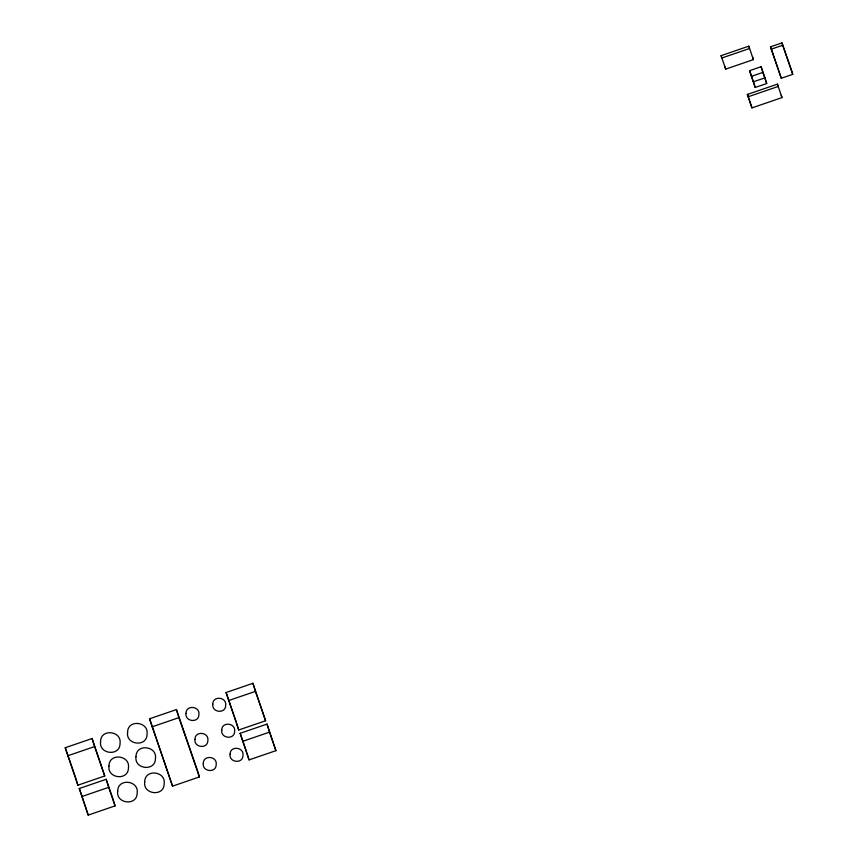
<?xml version="1.0" encoding="UTF-8"?>
<svg xmlns="http://www.w3.org/2000/svg" width="858" height="858" viewBox="0 0 858 858"><rect width="100%" height="100%" fill="white"/><g stroke="black" fill="none" stroke-linecap="round" stroke-linejoin="round"><path stroke-width="1.29" d="M721.117 55.663L748.83 46.15L753.388 59.62L725.686 69.123L721.117 55.663L721.846 58.012L749.549 48.498L748.83 46.15M770.516 46.836L781.992 42.9L792.041 71.975L792.76 74.324L781.284 78.26L770.516 46.836L781.284 78.26M771.235 49.185L782.721 45.238L781.992 42.9M749.624 70.667L761.1 66.72L764.939 77.842L766.698 83.526L755.222 87.473L749.624 70.667L755.222 87.473M751.383 76.351L762.859 72.415L761.1 66.72M753.463 81.778L764.939 77.842M747.404 94.434L777.423 84.138L781.981 97.597L751.973 107.904L747.404 94.434L751.973 107.904M748.133 96.782L778.142 86.476L777.423 84.138M65.24 747.736L92.096 738.524L104.751 775.975L77.885 785.199L65.24 747.736L74.968 775.922M149.56 718.8L176.416 709.577L196.9 768.886L199.399 776.94L172.544 786.153L149.56 718.8L172.544 786.153M226.072 692.535L252.938 683.311L265.583 720.774L238.728 729.986L226.072 692.535L236.229 721.932M67.728 755.791L94.595 746.578L92.096 738.524M152.059 726.855L178.914 717.631L176.416 709.577M228.571 700.589L255.427 691.366L252.938 683.311M79.322 788.513L106.177 779.289L112.58 797.822L115.079 805.876L88.213 815.1L79.322 788.513L88.213 815.1M240.154 733.3L267.02 724.088L275.911 750.675L249.056 759.888L240.154 733.3L246.557 751.833M81.81 796.567L108.676 787.344L106.177 779.289M242.653 741.355L269.509 732.142L267.02 724.088M782.721 45.238L792.76 74.324M762.859 72.415L766.698 83.526M255.427 691.366L265.583 720.774M269.509 732.142L275.911 750.675M178.914 717.631L199.399 776.94M94.595 746.578L104.751 775.975M108.676 787.344L115.079 805.876M781.263 95.249L781.981 97.597M752.67 57.271L753.388 59.62M724.956 66.785L725.686 69.123M246.922 752.992L249.056 759.888M236.583 723.08L238.728 729.986M75.397 777.144L77.885 785.199M100.579 741.677C98.681 754.311 120.152 756.767 120.045 743.382C121.954 730.748 100.483 728.303 100.579 741.677M108.987 766.012C107.078 778.646 128.55 781.091 128.453 767.717C130.352 755.072 108.88 752.627 108.987 766.012M117.707 791.248C115.798 803.882 137.269 806.327 137.162 792.953C139.071 780.319 117.6 777.863 117.707 791.248M127.585 732.41C125.686 745.044 147.158 747.5 147.05 734.116C148.96 721.481 127.488 719.025 127.585 732.41M135.993 756.735C134.084 769.369 155.555 771.825 155.448 758.44C157.357 745.806 135.886 743.35 135.993 756.735M144.712 781.97C142.803 794.605 164.275 797.061 164.168 783.676C166.077 771.042 144.605 768.596 144.712 781.97M186.014 713.395C184.749 721.771 198.97 723.401 198.906 714.532C200.171 706.155 185.939 704.525 186.014 713.395M194.97 739.349C193.715 747.715 207.936 749.345 207.872 740.475C209.127 732.099 194.905 730.48 194.97 739.349M203.292 763.438C202.038 771.814 216.259 773.433 216.195 764.564C217.449 756.198 203.228 754.568 203.292 763.438M212.795 704.204C211.529 712.58 225.751 714.21 225.686 705.34C226.952 696.964 212.72 695.334 212.795 704.204M221.75 730.147C220.485 738.524 234.717 740.154 234.652 731.284C235.907 722.908 221.686 721.288 221.75 730.147M230.073 754.246C228.807 762.623 243.039 764.242 242.975 755.372C244.23 747.007 230.008 745.377 230.073 754.246"/></g></svg>
